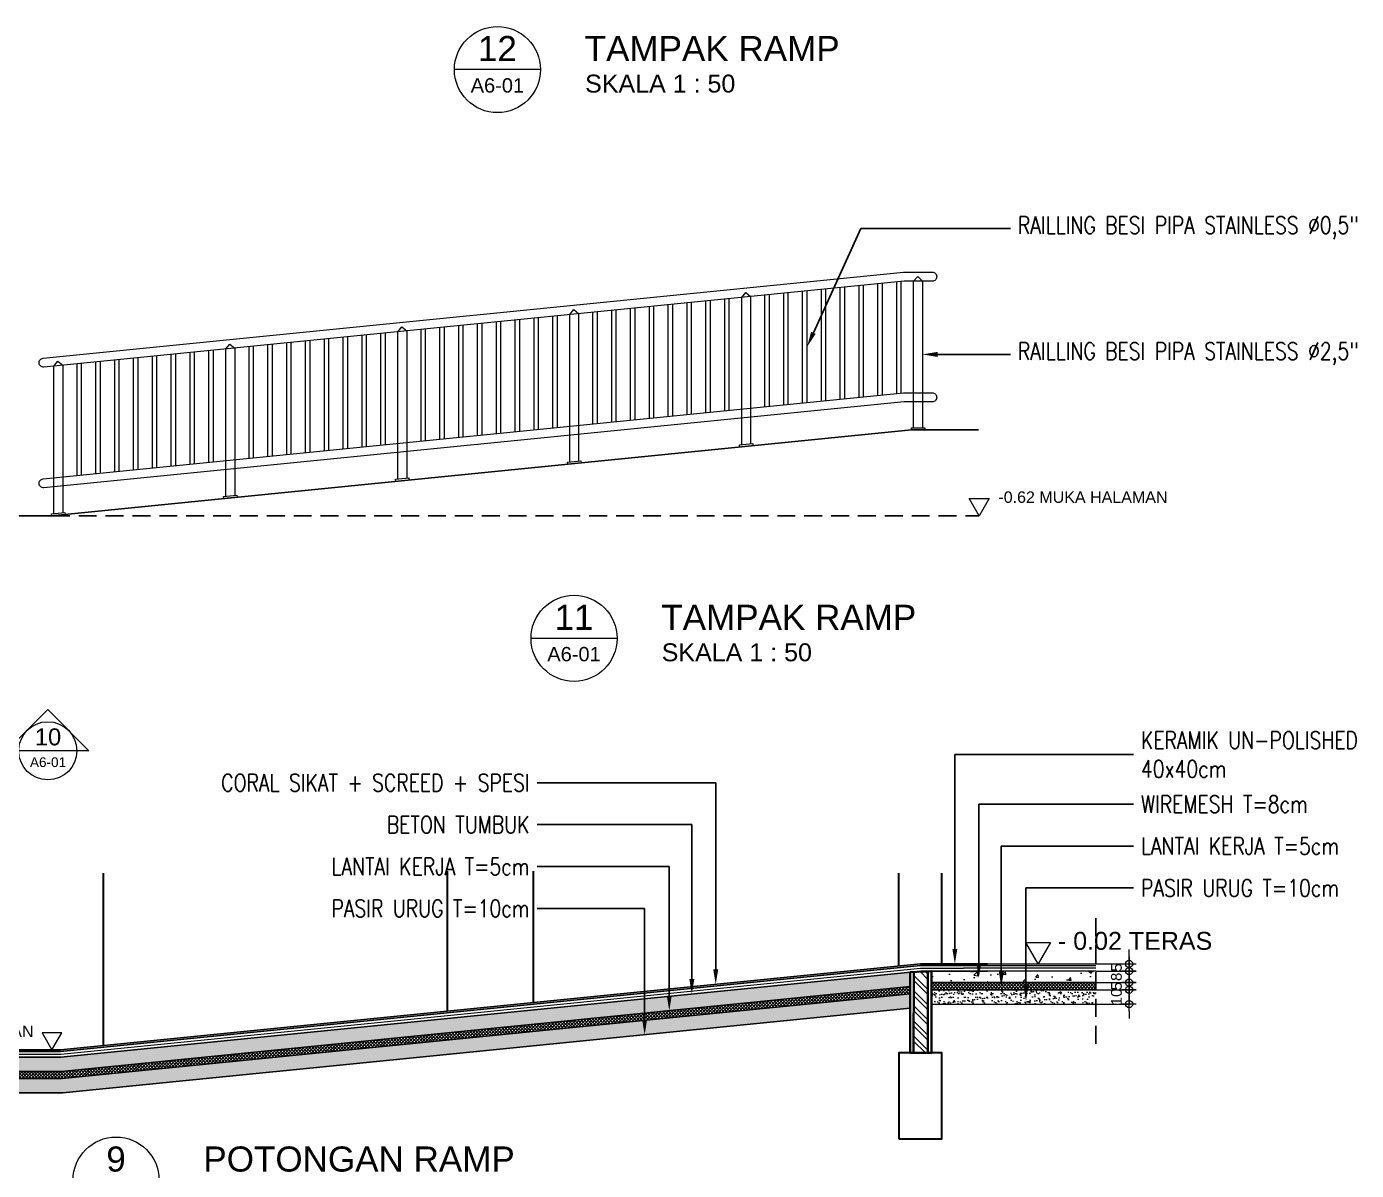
# Model space of a CAD drawing. Header units: millimetres. Extents: x -11 to 1625, y -267 to 180.
# Drawn here: x 1048.51 to 1067.07, y 137.7 to 153.66 of the extents above; entities that cross this region are included whole.
import ezdxf
from ezdxf import colors
from ezdxf.entities.mleader import LeaderData, LeaderLine
from ezdxf.enums import TextEntityAlignment as Align
from ezdxf.math import Vec2, Vec3
from ezdxf.xclip import XClip

# ---------------------------------------------------------------- set-up
doc = ezdxf.new("R2010")
doc.units = ezdxf.units.MM
doc.header["$XCLIPFRAME"] = 0
doc.linetypes.add('DASHED2', pattern=[0.375, 0.25, -0.125])
for name, color, linetype, lineweight in [('ars', 11, 'Continuous', 5), ('ARSIR BETON', 47, 'Continuous', 5), ('ARSIR WARNA', 43, 'Continuous', 0), ('balok', 111, 'Continuous', 35), ('blk', 1, 'Continuous', 30), ('dinding', 5, 'Continuous', 15), ('keramik', 73, 'Continuous', 5), ('KOLOM', 1, 'Continuous', 30), ('lan', 7, 'Continuous', 15), ('not', 7, 'Continuous', 20), ('TEXT KETERANGAN', 7, 'Continuous', 9), ('u', 6, 'Continuous', 20)]:
    doc.layers.add(name, color=color, linetype=linetype, lineweight=lineweight)
doc.styles.add('ATTR', font='romans.shx', dxfattribs={"width": 0.8, "height": 1.735066})
doc.styles.add('S', font='SIMPLEX', dxfattribs={"width": 1.1})
doc.styles.get("Standard").update_dxf_attribs({"font": 'ARIALUNI.TTF'})
doc.linetypes.add('BATTING', pattern='A,0.0001,-0.1,[134,ltypeshp.shx,S=0.1,R=0,X=-0.1,Y=0],-0.2,[134,ltypeshp.shx,S=0.1,R=180,X=0.1,Y=0],-0.1', length=0.4001)
doc.dimstyles.new('SK 50', dxfattribs={"dimtxt": 0.25, "dimasz": 0.1, "dimexe": 0, "dimexo": 0, "dimgap": 0.1, "dimtad": 1, "dimdec": 0, "dimlfac": 50, "dimzin": 12, "dimdsep": 46, "dimtxsty": 'Standard', "dimblk": 'BULAT', "dimcen": 0.1, "dimclrd": 256, "dimclre": 256, "dimclrt": 256, "dimadec": 0, "dimazin": 3, "dimtfac": 1, "dimtdec": 0, "dimtofl": 0, "dimtmove": 0, "dimatfit": 3, "dimldrblk": 'BULAT', "dimfxl": 0, "dimtolj": 1, "dimtzin": 0, "dimlwd": -1, "dimlwe": -1, "dimarcsym": 0})

# ---------------------------------------------------------------- blocks, each defined once
blk = doc.blocks.new('BULAT')
for p, q in [((-1, 0), (1, 0)), ((0, -1), (0, 1))]:
    blk.add_line(p, q)
blk.add_circle((0, 0), 0.5)
blk = doc.blocks.new('*D1237')
at = {"layer": 'Defpoints', "color": 0}
for p in [(1063.437, 140.22), (1063.437, 140.02), (1063.899, 140.02)]:
    blk.add_point(p, dxfattribs=at)
at = {"layer": 'u'}
for p, q in [((1063.899, 140.32), (1063.899, 140.42)), ((1063.437, 140.22), (1063.899, 140.22)), ((1063.437, 140.02), (1063.899, 140.02)), ((1063.899, 139.92), (1063.899, 139.82))]:
    blk.add_line(p, q, dxfattribs=at)
at = {"layer": 'u', "xscale": 0.1, "yscale": 0.1, "zscale": 0.1}
for p, rotation in [((1063.899, 140.22), 270), ((1063.899, 140.02), 90)]:
    blk.add_blockref('BULAT', p, dxfattribs=dict(at, rotation=rotation))
at = {"layer": 'u', "insert": (1063.722, 140.12), "char_height": 0.15, "attachment_point": 5, "rotation": 90}
blk.add_mtext('\\A1;10', dxfattribs=at)
blk = doc.blocks.new('*D1238')
at = {"layer": 'Defpoints', "color": 0}
for p in [(1063.437, 140.32), (1063.899, 140.32), (1063.437, 140.22)]:
    blk.add_point(p, dxfattribs=at)
at = {"layer": 'u'}
for p, q in [((1063.899, 140.42), (1063.899, 140.52)), ((1063.437, 140.32), (1063.899, 140.32)), ((1063.437, 140.22), (1063.899, 140.22)), ((1063.899, 140.12), (1063.899, 140.02))]:
    blk.add_line(p, q, dxfattribs=at)
at = {"layer": 'u', "xscale": 0.1, "yscale": 0.1, "zscale": 0.1}
for p, rotation in [((1063.899, 140.32), 270), ((1063.899, 140.22), 90)]:
    blk.add_blockref('BULAT', p, dxfattribs=dict(at, rotation=rotation))
at = {"layer": 'u', "insert": (1063.723, 140.27), "char_height": 0.15, "attachment_point": 5, "rotation": 90}
blk.add_mtext('\\A1;5', dxfattribs=at)
blk = doc.blocks.new('*D1239')
at = {"layer": 'Defpoints', "color": 0}
for p in [(1063.437, 140.48), (1063.437, 140.32), (1063.899, 140.48)]:
    blk.add_point(p, dxfattribs=at)
at = {"layer": 'u'}
for p, q in [((1063.899, 140.58), (1063.899, 140.68)), ((1063.437, 140.48), (1063.899, 140.48)), ((1063.437, 140.32), (1063.899, 140.32)), ((1063.899, 140.22), (1063.899, 140.12))]:
    blk.add_line(p, q, dxfattribs=at)
at = {"layer": 'u', "xscale": 0.1, "yscale": 0.1, "zscale": 0.1}
for p, rotation in [((1063.899, 140.48), 270), ((1063.899, 140.32), 90)]:
    blk.add_blockref('BULAT', p, dxfattribs=dict(at, rotation=rotation))
at = {"layer": 'u', "insert": (1063.722, 140.4), "char_height": 0.15, "attachment_point": 5, "rotation": 90}
blk.add_mtext('\\A1;8', dxfattribs=at)
blk = doc.blocks.new('*D1240')
at = {"layer": 'Defpoints', "color": 0}
for p in [(1063.437, 140.58), (1063.899, 140.58), (1063.437, 140.48)]:
    blk.add_point(p, dxfattribs=at)
at = {"layer": 'u'}
for p, q in [((1063.899, 140.68), (1063.899, 140.78)), ((1063.437, 140.58), (1063.899, 140.58)), ((1063.437, 140.48), (1063.899, 140.48)), ((1063.899, 140.38), (1063.899, 140.28))]:
    blk.add_line(p, q, dxfattribs=at)
at = {"layer": 'u', "xscale": 0.1, "yscale": 0.1, "zscale": 0.1}
for p, rotation in [((1063.899, 140.58), 270), ((1063.899, 140.48), 90)]:
    blk.add_blockref('BULAT', p, dxfattribs=dict(at, rotation=rotation))
at = {"layer": 'u', "insert": (1063.723, 140.53), "char_height": 0.15, "attachment_point": 5, "rotation": 90}
blk.add_mtext('\\A1;5', dxfattribs=at)
blk = doc.blocks.new('Ndtpd')
blk.add_line((0.747, 0), (-0.747, 0))
blk.add_circle((0, 0), 0.747)
at = {"flags": 4}
for tag, height, p in [('NO', 0.5, (0, 0.148)), ('NOLBR', 0.3, (0, -0.398))]:
    blk.add_attdef(tag, text='', height=height, dxfattribs=at).set_placement(p, align=Align.CENTER)
for tag, p, height in [('NDTPD', (1.516, 0.148), 0.5), ('SKALA', (1.523, -0.398), 0.3)]:
    blk.add_attdef(tag, p, '', height=height, dxfattribs=at)
blk = doc.blocks.new('D1')
at = {"layer": 'ars'}
h = blk.add_hatch(dxfattribs=at)
h.set_pattern_fill('TEMBOK', color=256, scale=0.25)
h.set_pattern_definition([(45, (-1.5, 3e-14), (-0.1767767, 0.1767767), []), (45, (-1.4375, 3e-14), (-0.1767767, 0.1767767), [])])
h.paths.add_polyline_path([(12.05, 14.05), (12.05, 12.075), (11.95, 12.075), (11.95, 14.05)])
for p, q in [((13.75, 16), (13.75, 1.5)), ((13.65, 15.9), (13.65, 1.6)), ((13.35, 15.6), (13.35, 1.9)), ((13.25, 15.5), (13.25, 2))]:
    blk.add_line(p, q)
blk.add_lwpolyline([(12.05, 14.05), (12.05, 12.075), (11.95, 12.075), (11.95, 14.05)], close=True, dxfattribs=at)
at = {"layer": 'dinding'}
blk.add_lwpolyline([(12.075, 14.05), (12.075, 12.075), (11.925, 12.075), (11.925, 14.05)], close=True, dxfattribs=at)
blk = doc.blocks.new('PEIL')
blk.add_lwpolyline([(-0.188, 0.325), (0.188, 0.325), (0, 0)], close=True)
at = {"style": 'S', "width": 1.1, "flags": 4}
blk.add_attdef('CAT', (0.265, 0.036), '', height=0.2, dxfattribs=at)
blk = doc.blocks.new('Npa')
for p, q in [((-0.849, 0), (0, 0.849)), ((0.849, 0), (0, 0.849)), ((0.849, 0), (-0.849, 0))]:
    blk.add_line(p, q)
blk.add_circle((0, 0), 0.6)
at = {"color": 5, "style": 'S', "width": 0.75, "flags": 4}
blk.add_attdef('NO', text='', height=0.3, dxfattribs=at).set_placement((0.005, 0.113), align=Align.CENTER)
at = {"style": 'S', "width": 0.75, "flags": 4}
blk.add_attdef('NOLBR', text='', height=0.2, dxfattribs=at).set_placement((0.005, -0.334), align=Align.CENTER)

msp = doc.modelspace()

# ---------------------------------------------------------------- hatches: boundary and pattern name
at = {"layer": 'ars'}
h = msp.add_hatch(dxfattribs=at)
h.set_pattern_fill('ANSI32', color=256, scale=0.4, style=0)
h.set_pattern_definition([(135, (1062.29158, 139.65983), (0.106066, 0.106066), []), (135, (1062.22086, 139.65983), (0.106066, 0.106066), [])])
h.paths.add_polyline_path([(1060.891575, 139.3398329), (1061.091575, 139.3398329), (1061.091575, 140.479833), (1060.8921923, 140.4674259)])
at = {"layer": 'ARSIR BETON'}
h = msp.add_hatch(dxfattribs=at)
h.set_pattern_fill('AR-CONC', color=256, scale=0.0025, style=0)
h.set_pattern_definition([(50, (1047.9514, 139.07983), (0.455462, -0.039848), [0.047625, -0.523875]), (355, (1047.9514, 139.07983), (-0.088107, 0.477642), [0.0381, -0.4191]), (100.451, (1047.98935, 139.0765), (0.367356, 0.437792), [0.040475, -0.445225]), (46.184, (1047.9514, 139.20683), (0.677698, -0.105106), [0.071437, -0.785812]), (96.6356, (1048.0079, 139.1981), (0.59351, 0.618564), [0.060713, -0.667837]), (351.184, (1047.9514, 139.2068), (0.59351, 0.618563), [0.05715, -0.62865]), (21, (1048.0149, 139.1751), (0.379037, -0.255664), [0.047625, -0.523875]), (326, (1048.0149, 139.1751), (0.154505, 0.46047), [0.0381, -0.4191]), (71.4514, (1048.0465, 139.15378), (0.533541, 0.204807), [0.040475, -0.445225]), (37.5, (1047.9514, 139.07983), (0.0077215, 0.2113876), [0, -0.41402, 0, -0.42545, 0, -0.4206875]), (7.5, (1047.9514, 139.07983), (0.167049, 0.2504514), [0, -0.24257, 0, -0.404495, 0, -0.1603375]), (327.5, (1047.80979, 139.07983), (0.3389765, -0.0143219), [0, -0.15875, 0, -0.4953, 0, -0.657225]), (317.5, (1047.7463, 139.07983), (0.370323, 0.063566), [0, -0.206375, 0, -0.32893, 0, -0.466725])])
h.paths.add_polyline_path([(1060.841575, 140.2638355), (1060.841575, 140.464833), (1048.991575, 139.279833), (1047.9513922, 139.279833), (1047.9513922, 139.079833), (1049.0015501, 139.079833)])
h = msp.add_hatch(dxfattribs=at)
h.set_pattern_fill('AR-CONC', color=256, scale=0.0025, style=0)
h.set_pattern_definition([(50, (812.84775, 65.90897), (0.45546167, -0.0398477), [0.047625, -0.523875]), (355, (812.84775, 65.90897), (-0.0881071, 0.4776416), [0.0381, -0.4191]), (100.451, (812.8857, 65.90565), (0.36735625, 0.4377917), [0.040475, -0.445225]), (46.1842, (812.84775, 66.036), (0.6776976, -0.1051058), [0.0714375, -0.7858125]), (96.6356, (812.9042, 66.0272), (0.5935106, 0.6185639), [0.0607125, -0.6678375]), (351.184, (812.84775, 66.036), (0.5935115, 0.6185628), [0.05715, -0.62865]), (21, (812.91125, 66.00422), (0.3790372, -0.2556638), [0.047625, -0.523875]), (326, (812.91125, 66.00422), (0.1545051, 0.4604699), [0.0381, -0.4191]), (71.4514, (812.94283, 65.9829), (0.5335412, 0.20480714), [0.040475, -0.445225]), (37.5, (812.84775, 65.90897), (0.00772151, 0.2113876), [0, -0.41402, 0, -0.42545, 0, -0.4206875]), (7.5, (812.84775, 65.90897), (0.16704916, 0.25045144), [0, -0.24257, 0, -0.404495, 0, -0.1603375]), (327.5, (812.70614, 65.90897), (0.33897649, -0.01432186), [0, -0.15875, 0, -0.4953, 0, -0.657225]), (317.5, (812.64264, 65.90897), (0.37032295, 0.06356623), [0, -0.206375, 0, -0.32893, 0, -0.466725])])
h.paths.add_polyline_path([(1061.141575, 140.479833), (1061.141575, 140.3198331), (1063.4365874, 140.3198331), (1063.4365874, 140.4798331)])
h = msp.add_hatch(dxfattribs=at)
h.set_pattern_fill('ANSI37', color=256, scale=0.01, style=0)
h.set_pattern_definition([(45, (965.497703, 160.626288), (-0.02245064, 0.02245064), []), (135, (965.497703, 160.626288), (-0.02245064, -0.02245064), [])])
h.paths.add_polyline_path([(1063.4365874, 140.3198331), (1061.141575, 140.3198331), (1061.141575, 140.2198331), (1063.4365874, 140.2198331)])
h = msp.add_hatch(dxfattribs=at)
h.set_pattern_fill('ANSI37', color=256, scale=0.01, style=0)
h.set_pattern_definition([(45, (1047.951392, 138.979833), (-0.02245064, 0.02245064), []), (135, (1047.951392, 138.979833), (-0.02245064, -0.02245064), [])])
h.paths.add_polyline_path([(1049.0015501, 139.079833), (1047.9513922, 139.079833), (1047.9513922, 138.979833), (1049.0065377, 138.979833), (1060.841575, 140.1633368), (1060.841575, 140.2638355)])
h = msp.add_hatch(dxfattribs=at)
h.set_pattern_fill('AR-SAND', color=256, scale=0.002, style=0)
h.set_pattern_definition([(37.5, (1047.95139, 138.77983), (-0.00320006, 0.09788265), [0, -0.077216, 0, -0.08636, 0, -0.08255]), (7.5, (1047.95139, 138.77983), (0.0899047, 0.143365), [0, -0.041656, 0, -0.069596, 0, -0.02667]), (327.5, (1047.88891, 138.77983), (0.1581985, 0.00028744), [0, -0.0254, 0, -0.09144, 0, -0.11938]), (317.5, (1047.88891, 138.77983), (0.1527113, 0.0445859), [0, -0.0127, 0, -0.059944, 0, -0.06858])])
h.paths.add_polyline_path([(1049.0065377, 138.979833), (1047.9513922, 138.979833), (1047.9513922, 138.779833), (1049.0165128, 138.779833), (1060.841575, 139.9623392), (1060.841575, 140.1633368)])
h = msp.add_hatch(dxfattribs=at)
h.set_pattern_fill('AR-SAND', color=256, scale=0.002, style=0)
h.set_pattern_definition([(37.5, (619.508515, 164.06963), (-0.003200063, 0.097882647), [0, -0.077216, 0, -0.08636, 0, -0.08255]), (7.5, (619.50851, 164.06963), (0.089904657, 0.14336502), [0, -0.041656, 0, -0.069596, 0, -0.02667]), (327.5, (619.44603, 164.06963), (0.158198474, 0.000287437), [0, -0.0254, 0, -0.09144, 0, -0.11938]), (317.5, (619.44603, 164.06963), (0.15271129, 0.044585865), [0, -0.0127, 0, -0.059944, 0, -0.06858])])
h.paths.add_polyline_path([(1061.141575, 140.2198331), (1061.141575, 140.0198331), (1063.4365874, 140.0198331), (1063.4365874, 140.2198331)])

# ---------------------------------------------------------------- linework, layer by layer
for points in [[(1047.8266492, 146.8313084), (1048.8618444, 146.8313084), (1060.8618444, 148.0313084), (1061.7981102, 148.0313084)], [(1047.9513922, 139.379833), (1048.9865874, 139.379833), (1060.9865874, 140.579833), (1061.9228532, 140.579833)], [(1047.9513922, 139.359833), (1048.987585, 139.359833), (1060.987585, 140.559833), (1061.9228532, 140.559833)], [(1047.9513922, 139.279833), (1048.991575, 139.279833), (1060.991575, 140.479833), (1061.9228532, 140.479833)], [(1047.9513922, 139.079833), (1049.0015501, 139.079833), (1060.841575, 140.2638355)], [(1047.9513922, 138.979833), (1049.0065377, 138.979833), (1060.841575, 140.1633368)], [(1047.9513922, 138.779833), (1049.0165128, 138.779833), (1060.841575, 139.9623392)]]:
    msp.add_lwpolyline(points)
at = {"linetype": 'DASHED2'}
for points in [[(1048.8648295, 146.8316069), (1061.806526, 146.8316069)], [(1063.4365874, 141.2171738), (1063.4365874, 139.3532082)]]:
    msp.add_lwpolyline(points, dxfattribs=at)
at = {"lineweight": 9}
msp.add_lwpolyline([(1061.141575, 140.0198331), (1063.4365874, 140.0198331)], dxfattribs=at)
at = {"layer": 'ars'}
for p, q in [((1059.3424679, 148.4069892), (1059.3424679, 149.9647199)), ((1059.4052796, 148.4132704), (1059.4052796, 149.9710011)), ((1059.6052796, 148.4332704), (1059.6052796, 149.9910011)), ((1059.6680913, 148.4395515), (1059.6680913, 149.9972823)), ((1059.8680913, 148.4595515), (1059.8680913, 150.0172823)), ((1059.930903, 148.4658327), (1059.930903, 150.0235634)), ((1060.130903, 148.4858327), (1060.130903, 150.0435634)), ((1060.1937148, 148.4921139), (1060.1937148, 150.0498446)), ((1060.3937148, 148.5121139), (1060.3937148, 150.0698446)), ((1060.4565265, 148.5183951), (1060.4565265, 150.0761258)), ((1060.6565265, 148.5383951), (1060.6565265, 150.0961258)), ((1060.7193382, 148.5446762), (1060.7193382, 150.102407)), ((1057.4680913, 148.2195515), (1057.4680913, 149.7772823)), ((1057.530903, 148.2258327), (1057.530903, 149.7835634)), ((1057.730903, 148.2458327), (1057.730903, 149.8035634)), ((1057.7937148, 148.2521139), (1057.7937148, 149.8098446)), ((1057.9937148, 148.2721139), (1057.9937148, 149.8298446)), ((1058.0565265, 148.2783951), (1058.0565265, 149.8361258)), ((1058.2565265, 148.2983951), (1058.2565265, 149.8561258)), ((1058.3193382, 148.3046762), (1058.3193382, 149.862407)), ((1058.8168444, 148.3544269), (1058.8168444, 149.9121576)), ((1058.8796562, 148.360708), (1058.8796562, 149.9184388)), ((1059.0796562, 148.380708), (1059.0796562, 149.9384388)), ((1059.1424679, 148.3869892), (1059.1424679, 149.9447199)), ((1055.5937148, 148.0321139), (1055.5937148, 149.5898446)), ((1055.6565265, 148.0383951), (1055.6565265, 149.5961258)), ((1055.8565265, 148.0583951), (1055.8565265, 149.6161258)), ((1055.9193382, 148.0646762), (1055.9193382, 149.622407)), ((1056.4168444, 148.1144269), (1056.4168444, 149.6721576)), ((1056.4796562, 148.120708), (1056.4796562, 149.6784388)), ((1056.6796562, 148.140708), (1056.6796562, 149.6984388)), ((1056.7424679, 148.1469892), (1056.7424679, 149.7047199)), ((1056.9424679, 148.1669892), (1056.9424679, 149.7247199)), ((1057.0052796, 148.1732704), (1057.0052796, 149.7310011)), ((1057.2052796, 148.1932704), (1057.2052796, 149.7510011)), ((1057.2680913, 148.1995515), (1057.2680913, 149.7572823)), ((1054.0168444, 147.8744269), (1054.0168444, 149.4321576)), ((1054.0796562, 147.880708), (1054.0796562, 149.4384388)), ((1054.2796562, 147.900708), (1054.2796562, 149.4584388)), ((1054.3424679, 147.9069892), (1054.3424679, 149.4647199)), ((1054.5424679, 147.9269892), (1054.5424679, 149.4847199)), ((1054.6052796, 147.9332704), (1054.6052796, 149.4910011)), ((1054.8052796, 147.9532704), (1054.8052796, 149.5110011)), ((1054.8680913, 147.9595515), (1054.8680913, 149.5172823)), ((1055.0680913, 147.9795515), (1055.0680913, 149.5372823)), ((1055.130903, 147.9858327), (1055.130903, 149.5435634)), ((1055.330903, 148.0058327), (1055.330903, 149.5635634)), ((1055.3937148, 148.0121139), (1055.3937148, 149.5698446)), ((1051.8796562, 147.660708), (1051.8796562, 149.2184388)), ((1051.9424679, 147.6669892), (1051.9424679, 149.2247199)), ((1052.1424679, 147.6869892), (1052.1424679, 149.2447199)), ((1052.2052796, 147.6932704), (1052.2052796, 149.2510011)), ((1052.4052796, 147.7132704), (1052.4052796, 149.2710011)), ((1052.4680913, 147.7195515), (1052.4680913, 149.2772823)), ((1052.6680913, 147.7395515), (1052.6680913, 149.2972823)), ((1052.730903, 147.7458327), (1052.730903, 149.3035634)), ((1052.930903, 147.7658327), (1052.930903, 149.3235634)), ((1052.9937148, 147.7721139), (1052.9937148, 149.3298446)), ((1053.1937148, 147.7921139), (1053.1937148, 149.3498446)), ((1053.2565265, 147.7983951), (1053.2565265, 149.3561258)), ((1053.4565265, 147.8183951), (1053.4565265, 149.3761258)), ((1053.5193382, 147.8246762), (1053.5193382, 149.382407)), ((1050.0052796, 147.4732704), (1050.0052796, 149.0310011)), ((1050.0680913, 147.4795515), (1050.0680913, 149.0372823)), ((1050.2680913, 147.4995515), (1050.2680913, 149.0572823)), ((1050.330903, 147.5058327), (1050.330903, 149.0635634)), ((1050.530903, 147.5258327), (1050.530903, 149.0835634)), ((1050.5937148, 147.5321139), (1050.5937148, 149.0898446)), ((1050.7937148, 147.5521139), (1050.7937148, 149.1098446)), ((1050.8565265, 147.5583951), (1050.8565265, 149.1161258)), ((1051.0565265, 147.5783951), (1051.0565265, 149.1361258)), ((1051.1193382, 147.5846762), (1051.1193382, 149.142407)), ((1051.6168444, 147.6344269), (1051.6168444, 149.1921576)), ((1051.6796562, 147.640708), (1051.6796562, 149.1984388)), ((1049.2168444, 147.3944269), (1049.2168444, 148.9521576)), ((1049.2796562, 147.400708), (1049.2796562, 148.9584388)), ((1049.4796562, 147.420708), (1049.4796562, 148.9784388)), ((1049.5424679, 147.4269892), (1049.5424679, 148.9847199)), ((1049.7424679, 147.4469892), (1049.7424679, 149.0047199)), ((1049.8052796, 147.4532704), (1049.8052796, 149.0110011))]:
    msp.add_line(p, q, dxfattribs=at)
at = {"layer": 'ARSIR WARNA', "linetype": 'BATTING', "ltscale": 0.1}
for points in [[(1047.9513922, 139.3198331), (1048.98958, 139.3198331), (1060.98958, 140.5198331), (1061.5865874, 140.5198331)], [(1063.4365874, 140.5198331), (1061.5865874, 140.5198331)]]:
    msp.add_lwpolyline(points, dxfattribs=at)
at = {"layer": 'balok'}
for p, q in [((1060.891575, 139.3398329), (1060.8921923, 140.4674259)), ((1061.091575, 139.3398329), (1061.091575, 140.479833)), ((1061.141575, 139.3398329), (1061.141575, 140.479833))]:
    msp.add_line(p, q, dxfattribs=at)
msp.add_lwpolyline([(1061.141575, 139.3398329), (1060.841575, 139.3398329), (1060.8430602, 140.4649815), (1061.141575, 140.479833)], close=True, dxfattribs=at)
at = {"layer": 'blk'}
msp.add_lwpolyline([(1060.6865874, 138.1398329), (1061.2865874, 138.1398329), (1061.2865874, 139.3398329), (1060.6865874, 139.3398329)], close=True, dxfattribs=at)
at = {"layer": 'KOLOM'}
for points in [[(1049.5865874, 139.439833), (1049.5865874, 141.8480891)], [(1054.3865874, 139.919833), (1054.3865874, 141.8730891)], [(1055.5865874, 140.034833), (1055.5865874, 141.8730891)], [(1060.6865874, 140.549833), (1060.6865874, 141.8480891)], [(1061.2865874, 140.579833), (1061.2865874, 141.8480891)]]:
    msp.add_lwpolyline(points, dxfattribs=at)
at = {"layer": 'lan'}
for p, q in [((1061.5865874, 140.579833), (1063.4365874, 140.579833)), ((1063.4365874, 140.4798331), (1061.5865874, 140.4798331)), ((1063.4365874, 140.2198331), (1061.141575, 140.2198331))]:
    msp.add_line(p, q, dxfattribs=at)
for points in [[(1061.5865874, 140.559833), (1063.4365874, 140.559833)], [(1061.141575, 140.3198331), (1063.4365874, 140.3198331)], [(1063.4365874, 140.3198331), (1061.141575, 140.3198331)], [(1063.4365874, 140.4798331), (1061.9039219, 140.4798331)], [(1061.141575, 140.2198331), (1063.4365874, 140.2198331)]]:
    msp.add_lwpolyline(points, dxfattribs=at)
at = {"layer": 'u'}
for points in [[(1061.2138593, 150.1688084), (1061.2138593, 150.1688084, -0.4142135624), (1061.1513593, 150.1063084), (1060.7583525, 150.1063084), (1048.7550268, 148.9059758, -0.4142135624), (1048.686618, 148.9619467), (1048.686618, 148.9619467, -0.4142135624), (1048.7425889, 149.0303555), (1060.7521181, 150.2313084), (1061.1513593, 150.2313084, -0.4142135624)], [(1061.2138593, 148.4854542), (1061.2138593, 148.4854542, -0.4142135624), (1061.1513593, 148.4229542), (1060.7583525, 148.4229542), (1048.7550268, 147.2226217, -0.4142135624), (1048.686618, 147.2785925), (1048.686618, 147.2785925, -0.4142135624), (1048.7425889, 147.3470013), (1060.7521181, 148.5479542), (1061.1513593, 148.5479542, -0.4142135624)]]:
    msp.add_lwpolyline(points, format="xyb", close=True, dxfattribs=at)
for points in [[(1060.8888593, 150.1063084), (1060.9513593, 150.1688084), (1061.0138593, 150.1063084)], [(1060.8888593, 148.0610847), (1060.8888593, 150.1063084)], [(1061.0138593, 150.1063084), (1061.0138593, 148.0610847)], [(1058.4918444, 149.8797324), (1058.5481254, 149.9481722), (1058.6168444, 149.8923072)], [(1058.4918444, 147.8244075), (1058.4918444, 149.8797324)], [(1058.6168444, 149.8922324), (1058.6168444, 147.8370086)], [(1056.0918444, 149.6396576), (1056.1481254, 149.7080974), (1056.2168444, 149.6522324)], [(1056.0918444, 147.5844075), (1056.0918444, 149.6397324)], [(1056.2168444, 149.6522324), (1056.2168444, 147.5970086)], [(1053.6918444, 149.3997324), (1053.7481254, 149.4681722), (1053.8168444, 149.4123072)], [(1053.6918444, 147.3444075), (1053.6918444, 149.3997324)], [(1053.8168444, 149.4122324), (1053.8168444, 147.3570086)], [(1051.2918444, 149.1596576), (1051.3481254, 149.2280974), (1051.4168444, 149.1722324)], [(1051.2918444, 147.1044075), (1051.2918444, 149.1597324)], [(1051.4168444, 149.1722324), (1051.4168444, 147.1170086)], [(1048.8918444, 148.9196576), (1048.9481254, 148.9880974), (1049.0168444, 148.9322324)], [(1048.8918444, 146.8643327), (1048.8918444, 148.9196576)], [(1049.0168444, 148.9321576), (1049.0168444, 146.8769338)], [(1058.4648295, 147.7916817), (1058.4618444, 147.8213832), (1058.6468444, 147.8400328), (1058.6498295, 147.8101817), (1058.4648295, 147.7916817)], [(1056.0648295, 147.5516817), (1056.0618444, 147.5813832), (1056.2468444, 147.6000328), (1056.2498295, 147.5701817), (1056.0648295, 147.5516817)], [(1053.6648295, 147.3116817), (1053.6618444, 147.3413832), (1053.8468444, 147.3600328), (1053.8498295, 147.3301817), (1053.6648295, 147.3116817)], [(1051.2648295, 147.0716817), (1051.2618444, 147.1013832), (1051.4468444, 147.1200328), (1051.4498295, 147.0901817), (1051.2648295, 147.0716817)], [(1048.8648295, 146.8316069), (1048.8618444, 146.8613084), (1049.0468444, 146.879958), (1049.0498295, 146.8501069), (1048.8648295, 146.8316069)]]:
    msp.add_lwpolyline(points, dxfattribs=at)
msp.add_lwpolyline([(1061.0468444, 148.0313084), (1060.8618444, 148.0313084), (1060.8618444, 148.0610847), (1061.0468444, 148.0610847)], close=True, dxfattribs=at)

# ---------------------------------------------------------------- block references
at = {"layer": 'keramik', "color": 4}
ref = msp.add_blockref('D1', (1022.7700032, 169.4561727), dxfattribs=dict(at, xscale=2, yscale=2, zscale=2, rotation=270))
XClip(ref).set_block_clipping_path([(11.5969410559, 1.27248849), (13.9376401088, 12.5098056327)])
at = {"layer": 'not'}
ref = msp.add_blockref('Ndtpd', (1055.083159, 153.056717), dxfattribs=dict(at, xscale=0.803212851405533, yscale=0.8032128514056467, zscale=0.8032128514056226))
ref.add_attrib('NO', '12', dxfattribs={"layer": '0', "height": 0.35, "flags": 4}).set_placement((1055.0828318, 153.1752428), align=Align.CENTER)
ref.add_attrib('NDTPD', 'TAMPAK RAMP', (1056.3008436, 153.1752428), dxfattribs={"layer": '0', "height": 0.35, "flags": 4})
ref.add_attrib('NOLBR', 'A6-01', dxfattribs={"layer": '0', "height": 0.2, "flags": 4}).set_placement((1055.0828318, 152.7367471), align=Align.CENTER)
ref.add_attrib('SKALA', 'SKALA 1 : 50', (1056.3066437, 152.7367471), dxfattribs={"layer": '0', "height": 0.25, "flags": 4})
ref = msp.add_blockref('PEIL', (1061.806526, 146.8316069), dxfattribs=dict(at, xscale=0.7390083445630039, yscale=0.739008344562822, zscale=0.739008344562826))
ref.add_attrib('CAT', '-0.62 MUKA HALAMAN', (1062.0748424, 147.0126517), dxfattribs={"layer": '0', "height": 0.16, "flags": 4})
ref = msp.add_blockref('Ndtpd', (1056.1522585, 145.1225427), dxfattribs=dict(at, xscale=0.803212851405533, yscale=0.8032128514056467, zscale=0.8032128514056226))
ref.add_attrib('NO', '11', dxfattribs={"layer": '0', "height": 0.35, "flags": 4}).set_placement((1056.1519313, 145.2410686), align=Align.CENTER)
ref.add_attrib('NDTPD', 'TAMPAK RAMP', (1057.3699431, 145.2410686), dxfattribs={"layer": '0', "height": 0.35, "flags": 4})
ref.add_attrib('NOLBR', 'A6-01', dxfattribs={"layer": '0', "height": 0.2, "flags": 4}).set_placement((1056.1519313, 144.8025728), align=Align.CENTER)
ref.add_attrib('SKALA', 'SKALA 1 : 50', (1057.3757432, 144.8025728), dxfattribs={"layer": '0', "height": 0.25, "flags": 4})
ref = msp.add_blockref('Npa', (1048.8082596, 143.5532271), dxfattribs=dict(at, xscale=0.6764483917510226, yscale=0.6764483917510226, zscale=0.6764483917510226))
ref.add_attrib('NO', '10', dxfattribs={"layer": '0', "height": 0.23675694, "flags": 4}).set_placement((1048.8114832, 143.6295999), align=Align.CENTER)
ref.add_attrib('NOLBR', 'A6-01', dxfattribs={"layer": '0', "height": 0.13528968, "flags": 4}).set_placement((1048.8114832, 143.3271325), align=Align.CENTER)
ref = msp.add_blockref('PEIL', (1062.6291278, 140.579833), dxfattribs=dict(at, xscale=0.9237604307034012, yscale=0.9237604307034012, zscale=0.9237604307034012))
ref.add_attrib('CAT', '- 0.02 TERAS', (1062.9054603, 140.7771389), dxfattribs={"layer": '0', "height": 0.25, "flags": 4})
ref = msp.add_blockref('PEIL', (1048.8665923, 139.379833), dxfattribs=dict(at, xscale=-0.7390083445630039, yscale=0.739008344562822, zscale=0.739008344562826))
ref.add_attrib('CAT', '-0.62 MUKA HALAMAN', (1046.2489171, 139.5608778), dxfattribs={"layer": '0', "height": 0.16, "flags": 4})
ref = msp.add_blockref('Ndtpd', (1049.7613938, 137.5651152), dxfattribs=dict(at, xscale=0.803212851405533, yscale=0.8032128514056467, zscale=0.8032128514056226))
ref.add_attrib('NO', '9', dxfattribs={"layer": '0', "height": 0.35, "flags": 4}).set_placement((1049.7610666, 137.683641), align=Align.CENTER)
ref.add_attrib('NDTPD', 'POTONGAN RAMP', (1050.9790785, 137.683641), dxfattribs={"layer": '0', "height": 0.35, "flags": 4})
ref.add_attrib('NOLBR', 'A6-01', dxfattribs={"layer": '0', "height": 0.2, "flags": 4}).set_placement((1049.7610666, 137.2451453), align=Align.CENTER)
ref.add_attrib('SKALA', 'SKALA 1 : 50', (1050.9848785, 137.2451453), dxfattribs={"layer": '0', "height": 0.25, "flags": 4})

# ---------------------------------------------------------------- dimensions: what is measured, and where the dimension line sits
at = {"layer": 'u'}
for base, p1, p2, picture, middle in [((1063.8990324, 140.579833), (1063.4365874, 140.4798331), (1063.4365874, 140.579833), '*D1240', (1063.8990324, 140.5298331)), ((1063.8990934, 140.4798331), (1063.4365874, 140.3198331), (1063.4365874, 140.4798331), '*D1239', (1063.8990934, 140.3998331)), ((1063.8990324, 140.3198331), (1063.4365874, 140.2198331), (1063.4365874, 140.3198331), '*D1238', (1063.8990324, 140.2698331)), ((1063.8990934, 140.0198331), (1063.4365874, 140.2198331), (1063.4365874, 140.0198331), '*D1237', (1063.8990934, 140.1198331))]:
    dim = msp.add_linear_dim(base=base, p1=p1, p2=p2, angle=90, dimstyle='SK 50', override={"dimtxt": 0.15}, dxfattribs=at)
    dim.commit()
    dim.dimension.update_dxf_attribs({"geometry": picture, "text_midpoint": middle, "dimtype": 160})

# ---------------------------------------------------------------- leaders
at = {"layer": 'TEXT KETERANGAN'}
ml = msp.add_multileader_mtext('Standard', dxfattribs=at)
ml.set_content('{\\C90;RAILLING BESI PIPA STAINLESS %%C0,5" }', color=256, style='ATTR')
ml.set_leader_properties()
ml.build(insert=Vec2(0, 0))
ml.multileader.update_dxf_attribs({"text_left_attachment_type": 2, "text_right_attachment_type": 2, "dogleg_length": 2.367, "arrow_head_size": 0.2110034})
ctx = ml.context
ctx.base_point, ctx.char_height, ctx.arrow_head_size, ctx.landing_gap_size, ctx.plane_origin = Vec3(1062.2423115, 150.8405354), 0.24, 0.2110034, 0.1055017, Vec3(1065.516976, 150.6836827)
ctx.left_attachment, ctx.right_attachment = 2, 2
notes = []
notes.append((ctx, [(0, (1, 1, 0), (1060.1537406, 150.8405354), (1, 0), 2.0885709, [(0, [(1059.4052796, 149.1921357)], 0, [])])]))
ctx.mtext.insert, ctx.mtext.flow_direction = Vec3(1062.3478132, 151.0062497), 5
ml = msp.add_multileader_mtext('Standard', dxfattribs=at)
ml.set_content('{\\C90;RAILLING BESI PIPA STAINLESS %%C2,5" }', color=256, style='ATTR')
ml.set_leader_properties()
ml.build(insert=Vec2(0, 0))
ml.multileader.update_dxf_attribs({"text_left_attachment_type": 2, "text_right_attachment_type": 2, "dogleg_length": 2.367, "arrow_head_size": 0.2110034})
ctx = ml.context
ctx.base_point, ctx.char_height, ctx.arrow_head_size, ctx.landing_gap_size, ctx.plane_origin = Vec3(1062.2423115, 149.0836965), 0.24, 0.2110034, 0.1055017, Vec3(1065.516976, 148.360389)
ctx.left_attachment, ctx.right_attachment = 2, 2
notes.append((ctx, [(0, (1, 1, 0), (1061.6633867, 149.0836965), (1, 0), 0.5789248, [(0, [(1061.0138593, 149.0836965)], 0, [])])]))
ctx.mtext.insert, ctx.mtext.flow_direction = Vec3(1062.3478132, 149.2494108), 5
ml = msp.add_multileader_mtext('Standard', dxfattribs=at)
ml.set_content('{\\C90;KERAMIK UN-POLISHED \\P40x40cm}', color=256, style='ATTR')
ml.set_leader_properties()
ml.build(insert=Vec2(0, 0))
ml.multileader.update_dxf_attribs({"text_left_attachment_type": 2, "text_right_attachment_type": 2, "dogleg_length": 2.367, "arrow_head_size": 0.2110034})
ctx = ml.context
ctx.base_point, ctx.char_height, ctx.arrow_head_size, ctx.landing_gap_size, ctx.plane_origin = Vec3(1063.9593095, 143.501318), 0.24, 0.2110034, 0.1055017, Vec3(1066.6872759, 142.670458)
ctx.left_attachment, ctx.right_attachment = 2, 2
notes.append((ctx, [(0, (1, 1, 0), (1061.4672962, 143.501318), (1, 0), 2.4920133, [(0, [(1061.4672962, 140.579833)], 0, [])])]))
ctx.mtext.insert, ctx.mtext.flow_direction = Vec3(1064.0648112, 143.821318), 5
ml = msp.add_multileader_mtext('Standard', dxfattribs=at)
ml.set_content('{\\C90;CORAL SIKAT + SCREED + SPESI}', color=256, style='ATTR')
ml.set_leader_properties()
ml.build(insert=Vec2(0, 0))
ml.multileader.update_dxf_attribs({"text_left_attachment_type": 2, "text_right_attachment_type": 2, "dogleg_length": 2.367, "arrow_head_size": 0.2110034})
ctx = ml.context
ctx.base_point, ctx.char_height, ctx.arrow_head_size, ctx.landing_gap_size, ctx.plane_origin = Vec3(1050.4802318, 143.1080602), 0.24, 0.2110034, 0.1055017, Vec3(1052.9095546, 142.3847527)
ctx.left_attachment, ctx.right_attachment, ctx.text_align_type = 2, 2, 2
notes.append((ctx, [(0, (1, 1, 0), (1058.1295342, 143.1080602), (-1, 0), 2.4920133, [(0, [(1058.1295342, 140.2941277)], 0, [])])]))
ctx.mtext.insert, ctx.mtext.alignment, ctx.mtext.flow_direction = Vec3(1055.5320192, 143.2280602), 3, 5
ml = msp.add_multileader_mtext('Standard', dxfattribs=at)
ml.set_content('{\\C90;WIREMESH T=8cm}', color=256, style='ATTR')
ml.set_leader_properties()
ml.build(insert=Vec2(0, 0))
ml.multileader.update_dxf_attribs({"text_left_attachment_type": 2, "text_right_attachment_type": 2, "dogleg_length": 2.367, "arrow_head_size": 0.2110034})
ctx = ml.context
ctx.base_point, ctx.char_height, ctx.arrow_head_size, ctx.landing_gap_size, ctx.plane_origin = Vec3(1063.9593095, 142.8092615), 0.24, 0.2110034, 0.1055017, Vec3(1066.6872759, 142.085954)
ctx.left_attachment, ctx.right_attachment = 2, 2
notes.append((ctx, [(0, (1, 1, 0), (1061.8005269, 142.8092615), (1, 0), 2.1587827, [(0, [(1061.8005269, 140.3798332)], 0, [])])]))
ctx.mtext.insert, ctx.mtext.flow_direction = Vec3(1064.0648112, 142.9292615), 5
ml = msp.add_multileader_mtext('Standard', dxfattribs=at)
ml.set_content('{\\C90;BETON TUMBUK }', color=256, style='ATTR')
ml.set_leader_properties()
ml.build(insert=Vec2(0, 0))
ml.multileader.update_dxf_attribs({"text_left_attachment_type": 2, "text_right_attachment_type": 2, "dogleg_length": 2.367, "arrow_head_size": 0.2110034})
ctx = ml.context
ctx.base_point, ctx.char_height, ctx.arrow_head_size, ctx.landing_gap_size, ctx.plane_origin = Vec3(1053.2322318, 142.5235562), 0.24, 0.2110034, 0.1055017, Vec3(1052.9095546, 141.8002487)
ctx.left_attachment, ctx.right_attachment, ctx.text_align_type = 2, 2, 2
notes.append((ctx, [(0, (1, 1, 0), (1057.7963036, 142.5235562), (-1, 0), 2.1587827, [(0, [(1057.7963036, 140.1603059)], 0, [])])]))
ctx.mtext.insert, ctx.mtext.alignment, ctx.mtext.flow_direction = Vec3(1055.5320192, 142.6435562), 3, 5
ml = msp.add_multileader_mtext('Standard', dxfattribs=at)
ml.set_content('{\\C90;LANTAI KERJA T=5cm}', color=256, style='ATTR')
ml.set_leader_properties()
ml.build(insert=Vec2(0, 0))
ml.multileader.update_dxf_attribs({"text_left_attachment_type": 2, "text_right_attachment_type": 2, "dogleg_length": 2.367, "arrow_head_size": 0.2110034})
ctx = ml.context
ctx.base_point, ctx.char_height, ctx.arrow_head_size, ctx.landing_gap_size, ctx.plane_origin = Vec3(1063.9593095, 142.2247575), 0.24, 0.2110034, 0.1055017, Vec3(1066.6872759, 141.50145)
ctx.left_attachment, ctx.right_attachment = 2, 2
notes.append((ctx, [(0, (1, 1, 0), (1062.1155765, 142.2247575), (1, 0), 1.843733, [(0, [(1062.1155765, 140.259388)], 0, [])])]))
ctx.mtext.insert, ctx.mtext.flow_direction = Vec3(1064.0648112, 142.3447575), 5
ml = msp.add_multileader_mtext('Standard', dxfattribs=at)
ml.set_content('{\\C90;LANTAI KERJA T=5cm}', color=256, style='ATTR')
ml.set_leader_properties()
ml.build(insert=Vec2(0, 0))
ml.multileader.update_dxf_attribs({"text_left_attachment_type": 2, "text_right_attachment_type": 2, "dogleg_length": 2.367, "arrow_head_size": 0.2110034})
ctx = ml.context
ctx.base_point, ctx.char_height, ctx.arrow_head_size, ctx.landing_gap_size, ctx.plane_origin = Vec3(1052.3362318, 141.9390522), 0.24, 0.2110034, 0.1055017, Vec3(1052.9095546, 141.2157447)
ctx.left_attachment, ctx.right_attachment, ctx.text_align_type = 2, 2, 2
notes.append((ctx, [(0, (1, 1, 0), (1057.4812539, 141.9390522), (-1, 0), 1.843733, [(0, [(1057.4812539, 139.9278034)], 0, [])])]))
ctx.mtext.insert, ctx.mtext.alignment, ctx.mtext.flow_direction = Vec3(1055.5320192, 142.0590522), 3, 5
ml = msp.add_multileader_mtext('Standard', dxfattribs=at)
ml.set_content('{\\C90;PASIR URUG T=10cm}', color=256, style='ATTR')
ml.set_leader_properties()
ml.build(insert=Vec2(0, 0))
ml.multileader.update_dxf_attribs({"text_left_attachment_type": 2, "text_right_attachment_type": 2, "dogleg_length": 2.367, "arrow_head_size": 0.2110034})
ctx = ml.context
ctx.base_point, ctx.char_height, ctx.arrow_head_size, ctx.landing_gap_size, ctx.plane_origin = Vec3(1063.9593095, 141.6402536), 0.24, 0.2110034, 0.1055017, Vec3(1066.6872759, 140.9169461)
ctx.left_attachment, ctx.right_attachment = 2, 2
notes.append((ctx, [(0, (1, 1, 0), (1062.4591858, 141.6402536), (1, 0), 1.5001237, [(0, [(1062.4591858, 140.0597511)], 0, [])])]))
ctx.mtext.insert, ctx.mtext.flow_direction = Vec3(1064.0648112, 141.7602536), 5
ml = msp.add_multileader_mtext('Standard', dxfattribs=at)
ml.set_content('{\\C90;PASIR URUG T=10cm}', color=256, style='ATTR')
ml.set_leader_properties()
ml.build(insert=Vec2(0, 0))
ml.multileader.update_dxf_attribs({"text_left_attachment_type": 2, "text_right_attachment_type": 2, "dogleg_length": 2.367, "arrow_head_size": 0.2110034})
ctx = ml.context
ctx.base_point, ctx.char_height, ctx.arrow_head_size, ctx.landing_gap_size, ctx.plane_origin = Vec3(1052.3362318, 141.3545482), 0.24, 0.2110034, 0.1055017, Vec3(1052.9095546, 140.6312407)
ctx.left_attachment, ctx.right_attachment, ctx.text_align_type = 2, 2, 2
notes.append((ctx, [(0, (1, 1, 0), (1057.1376447, 141.3545482), (-1, 0), 1.5001237, [(0, [(1057.1376447, 139.5919462)], 0, [])])]))
ctx.mtext.insert, ctx.mtext.alignment, ctx.mtext.flow_direction = Vec3(1055.5320192, 141.4745482), 3, 5
for ctx, leaders in notes:
    for number, flags, end, landing, length, lines in leaders:
        leader = LeaderData()
        leader.index, (leader.has_last_leader_line, leader.has_dogleg_vector, leader.attachment_direction) = number, flags
        leader.last_leader_point, leader.dogleg_vector, leader.dogleg_length = Vec3(end), Vec3(landing), length
        for number, points, colour, breaks in lines:
            line = LeaderLine()
            line.index, line.vertices, line.color, line.breaks = number, Vec3.list(points), colors.encode_raw_color(colour), breaks
            leader.lines.append(line)
        ctx.leaders.append(leader)

doc.saveas('drawing.dxf')
